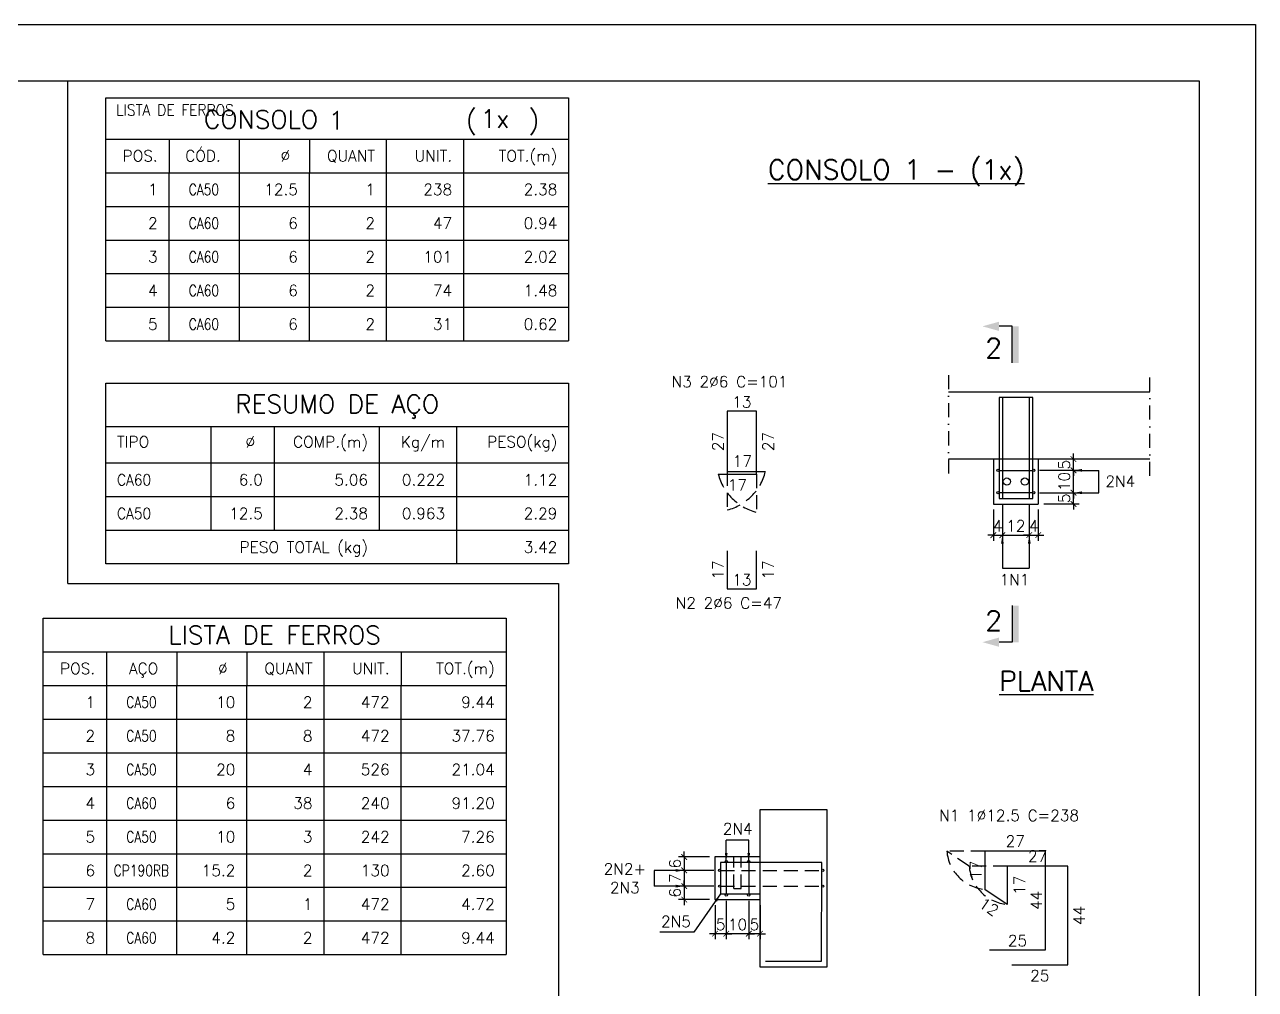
# Model space of a CAD drawing. Header units: centimetres. Extents: x 1658 to 6058, y 7825 to 9310.
# Drawn here: x 4961 to 6058, y 8450 to 9310 of the extents above; entities that cross this region are included whole.
import ezdxf
from ezdxf.enums import TextEntityAlignment as Align

# ---------------------------------------------------------------- set-up
doc = ezdxf.new("R2010")
doc.units = ezdxf.units.CM
doc.header["$LTSCALE"] = 50
doc.header["$MEASUREMENT"] = 0
doc.header["$PDMODE"] = 67
doc.linetypes.add('DASHDOT', pattern=[1, 0.5, -0.25, 0, -0.25])
doc.linetypes.add('HIDDEN', pattern=[0.375, 0.25, -0.125])
for name, color, linetype in [('COTAS-PRECON', 1, 'Continuous'), ('FORMATO-PRECON', 2, 'Continuous'), ('IND- CORTE-PRECON', 4, 'Continuous'), ('LINHA CENTRO-PRECON', 1, 'DASHDOT'), ('LINHA-01-PRECON', 1, 'Continuous'), ('LINHA-02-PRECON', 2, 'Continuous'), ('LINHA-04-PRECON', 4, 'Continuous'), ('LINHA-PRECON-TRACEJADA', 1, 'HIDDEN'), ('ListaF', 3, 'Continuous'), ('X1', 2, 'Continuous')]:
    doc.layers.add(name, color=color, linetype=linetype)
doc.styles.add('PRECON-ROMANS', font='romans.shx')
doc.styles.add('ROMANS', font='ROMANS.SHX', dxfattribs={"oblique": 15, "height": 3})
doc.styles.get("Standard").update_dxf_attribs({"font": 'romans.shx'})
doc.dimstyles.new('ESC50-25', dxfattribs={"dimscale": 50, "dimtxt": 0.2, "dimasz": 0.1, "dimexe": 0.1, "dimexo": 0.1, "dimgap": 0.065, "dimtad": 1, "dimdec": 1, "dimlfac": 0.5, "dimzin": 12, "dimdsep": 46, "dimtxsty": 'Standard', "dimblk": 'ARCHTICK', "dimcen": 0.09, "dimdle": 0.1, "dimclrd": 256, "dimclre": 256, "dimclrt": 2, "dimaunit": 1, "dimazin": 0, "dimtfac": 1, "dimtdec": 1, "dimtix": 1, "dimtmove": 1, "dimatfit": 3, "dimfxl": 1, "dimtolj": 1, "dimtzin": 0, "dimlwd": -1, "dimlwe": -1, "dimarcsym": 0})
doc.dimstyles.new('ESC50-50', dxfattribs={"dimscale": 50, "dimtxt": 0.2, "dimasz": 0.15, "dimexe": 0.15, "dimexo": 0.15, "dimgap": 0.08, "dimtad": 1, "dimdec": 1, "dimzin": 12, "dimdsep": 46, "dimtxsty": 'Standard', "dimblk": 'ARCHTICK', "dimcen": 0.09, "dimdle": 0.15, "dimclrd": 256, "dimclre": 256, "dimclrt": 2, "dimazin": 3, "dimtfac": 1, "dimtdec": 1, "dimtix": 1, "dimtmove": 2, "dimatfit": 2, "dimfxl": 0.15, "dimtolj": 1, "dimtzin": 0, "dimarcsym": 0})

# ---------------------------------------------------------------- blocks, each defined once
blk = doc.blocks.new('A$C12EB5E76')
at = {"layer": 'FORMATO-PRECON'}
blk.add_lwpolyline([(-114.7, 1254.3), (-114.7, 4224.3), (4085.3, 4224.3), (4085.3, 1254.3)], close=True, dxfattribs=at)
at = {"layer": 'FORMATO-PRECON', "color": 6}
blk.add_lwpolyline([(135.3, 1354.3), (135.3, 4124.3), (3985.3, 4124.3), (3985.3, 1354.3)], close=True, dxfattribs=at)
blk = doc.blocks.new('AconListBlock_brStd0')
at = {"color": 2}
for p, q in [((0, 0), (0, 1.2)), ((0, 1.2), (8.25, 1.2)), ((8.25, 1.2), (8.25, 0)), ((0, 0.6), (8.25, 0.6)), ((1.13, 0.6), (1.13, 0)), ((2.38, 0.6), (2.38, 0)), ((3.63, 0.6), (3.63, 0)), ((5, 0.6), (5, 0)), ((6.38, 0.6), (6.38, 0)), ((0, 0), (8.25, 0))]:
    blk.add_line(p, q, dxfattribs=at)
at = {"color": 4}
blk.add_text('LISTA DE FERROS', height=0.325, dxfattribs=at).set_placement((4.125, 0.9), align=Align.MIDDLE_CENTER)
at = {"color": 2}
for s, p in [('POS.', (0.925, 0.3)), ('AÇO', (2.05, 0.3)), ('Ø ', (3.425, 0.3)), ('QUANT', (4.8, 0.3)), ('UNIT.', (6.175, 0.3)), ('TOT.(m)', (8.05, 0.3))]:
    blk.add_text(s, height=0.2, dxfattribs=at).set_placement(p, align=Align.MIDDLE_RIGHT)
blk = doc.blocks.new('*D112')
at = {"layer": 'Defpoints', "color": 0, "transparency": 16777216}
for p in [(5587.6, 8965.2), (5613.6, 8965.2), (5613.6, 8965.2)]:
    blk.add_point(p, dxfattribs=at)
at = {"layer": 'LINHA-01-PRECON', "color": 2, "transparency": 16777216, "insert": (5600.6, 8973.5), "char_height": 10, "attachment_point": 5}
blk.add_mtext('\\A1;13', dxfattribs=at)
blk = doc.blocks.new('_ArchTick')
at = {"color": 0, "linetype": 'ByBlock', "const_width": 0.15}
blk.add_lwpolyline([(-0.5, -0.5), (0.5, 0.5)], dxfattribs=at)
blk = doc.blocks.new('*D113')
at = {"layer": 'Defpoints', "color": 0, "transparency": 16777216}
for p in [(5587.6, 8965.2), (5587.6, 8965.2), (5587.6, 8911.2)]:
    blk.add_point(p, dxfattribs=at)
at = {"layer": 'LINHA-01-PRECON', "color": 2, "transparency": 16777216, "insert": (5579.3, 8938.2), "char_height": 10, "attachment_point": 5, "rotation": 90}
blk.add_mtext('\\A1;27', dxfattribs=at)
blk = doc.blocks.new('*D114')
at = {"layer": 'Defpoints', "color": 0, "transparency": 16777216}
for p in [(5613.6, 8965.2), (5613.6, 8965.2), (5613.6, 8911.2)]:
    blk.add_point(p, dxfattribs=at)
at = {"layer": 'LINHA-01-PRECON', "color": 2, "transparency": 16777216, "insert": (5624, 8938.2), "char_height": 10, "attachment_point": 5, "rotation": 90}
blk.add_mtext('\\A1;27', dxfattribs=at)
blk = doc.blocks.new('*D115')
at = {"layer": 'Defpoints', "color": 0, "transparency": 16777216}
for p in [(5587.6, 8911.2), (5621.6, 8911.2), (5621.6, 8911.2)]:
    blk.add_point(p, dxfattribs=at)
at = {"layer": 'LINHA-01-PRECON', "color": 2, "transparency": 16777216, "insert": (5601, 8920.8), "char_height": 10, "attachment_point": 5}
blk.add_mtext('\\A1;17', dxfattribs=at)
blk = doc.blocks.new('*D116')
at = {"layer": 'Defpoints', "color": 0, "transparency": 16777216}
for p in [(5579.6, 8909.2), (5613.6, 8909.2), (5613.6, 8909.2)]:
    blk.add_point(p, dxfattribs=at)
at = {"layer": 'LINHA-01-PRECON', "color": 2, "transparency": 16777216, "insert": (5596.6, 8899.5), "char_height": 10, "attachment_point": 5}
blk.add_mtext('\\A1;17', dxfattribs=at)
blk = doc.blocks.new('*D117')
at = {"layer": 'Defpoints', "color": 0, "transparency": 16777216}
for p in [(5587.6, 8840.8), (5587.6, 8840.8), (5587.6, 8806.8)]:
    blk.add_point(p, dxfattribs=at)
at = {"layer": 'LINHA-01-PRECON', "color": 2, "transparency": 16777216, "insert": (5579.3, 8823.8), "char_height": 10, "attachment_point": 5, "rotation": 90}
blk.add_mtext('\\A1;17', dxfattribs=at)
blk = doc.blocks.new('*D118')
at = {"layer": 'Defpoints', "color": 0, "transparency": 16777216}
for p in [(5587.6, 8806.8), (5613.6, 8806.8), (5613.6, 8806.8)]:
    blk.add_point(p, dxfattribs=at)
at = {"layer": 'LINHA-01-PRECON', "color": 2, "transparency": 16777216, "insert": (5600.6, 8815), "char_height": 10, "attachment_point": 5}
blk.add_mtext('\\A1;13', dxfattribs=at)
blk = doc.blocks.new('*D119')
at = {"layer": 'Defpoints', "color": 0, "transparency": 16777216}
for p in [(5613.6, 8840.8), (5613.6, 8840.8), (5613.6, 8806.8)]:
    blk.add_point(p, dxfattribs=at)
at = {"layer": 'LINHA-01-PRECON', "color": 2, "transparency": 16777216, "insert": (5624.1, 8823.8), "char_height": 10, "attachment_point": 5, "rotation": 90}
blk.add_mtext('\\A1;17', dxfattribs=at)
blk = doc.blocks.new('*D120')
at = {"layer": 'Defpoints', "color": 0, "transparency": 16777216}
for p in [(5821.3, 8485.1), (5821.3, 8485.1), (5871.3, 8485.1)]:
    blk.add_point(p, dxfattribs=at)
at = {"layer": 'LINHA-01-PRECON', "color": 2, "transparency": 16777216, "insert": (5846.3, 8493.3), "char_height": 10, "attachment_point": 5}
blk.add_mtext('\\A1;25', dxfattribs=at)
blk = doc.blocks.new('*D121')
at = {"layer": 'Defpoints', "color": 0, "transparency": 16777216}
for p in [(5871.3, 8573.1), (5871.3, 8573.1), (5871.3, 8485.1)]:
    blk.add_point(p, dxfattribs=at)
at = {"layer": 'LINHA-01-PRECON', "color": 2, "transparency": 16777216, "insert": (5863.1, 8529.1), "char_height": 10, "attachment_point": 5, "rotation": 90}
blk.add_mtext('\\A1;44', dxfattribs=at)
blk = doc.blocks.new('*D122')
at = {"layer": 'Defpoints', "color": 0, "transparency": 16777216}
for p in [(5817.3, 8573.1), (5817.3, 8573.1), (5871.3, 8573.1)]:
    blk.add_point(p, dxfattribs=at)
at = {"layer": 'LINHA-01-PRECON', "color": 2, "transparency": 16777216, "insert": (5844.3, 8582), "char_height": 10, "attachment_point": 5}
blk.add_mtext('\\A1;27', dxfattribs=at)
blk = doc.blocks.new('*D123')
at = {"layer": 'Defpoints', "color": 0, "transparency": 16777216}
for p in [(5817.3, 8573.1), (5817.3, 8539), (5817.3, 8539)]:
    blk.add_point(p, dxfattribs=at)
at = {"layer": 'LINHA-01-PRECON', "color": 2, "transparency": 16777216, "insert": (5809.1, 8556), "char_height": 10, "attachment_point": 5, "rotation": 90}
blk.add_mtext('\\A1;17', dxfattribs=at)
blk = doc.blocks.new('*D124')
at = {"layer": 'Defpoints', "color": 0, "transparency": 16777216}
for p in [(5817.3, 8539), (5817.3, 8539), (5837.2, 8525.6)]:
    blk.add_point(p, dxfattribs=at)
at = {"layer": 'LINHA-01-PRECON', "color": 2, "transparency": 16777216, "insert": (5820.9, 8523.4), "char_height": 10, "attachment_point": 5, "rotation": 325.9942}
blk.add_mtext('\\A1;12', dxfattribs=at)
blk = doc.blocks.new('*D125')
at = {"layer": 'COTAS-PRECON', "transparency": 16777216}
for p, q in [((5824.8, 8877.6), (5824.8, 8849.8)), ((5832.8, 8882.6), (5832.8, 8849.8)), ((5824.8, 8854.8), (5819.8, 8854.8)), ((5824.8, 8854.8), (5832.8, 8854.8)), ((5832.8, 8854.8), (5837.8, 8854.8))]:
    blk.add_line(p, q, dxfattribs=at)
at = {"layer": 'Defpoints', "color": 0, "transparency": 16777216}
for p in [(5832.8, 8887.6), (5824.8, 8882.6), (5832.8, 8854.8)]:
    blk.add_point(p, dxfattribs=at)
at = {"layer": 'COTAS-PRECON', "transparency": 16777216, "xscale": 5, "yscale": 5, "zscale": 5}
blk.add_blockref('_ArchTick', (5824.8, 8854.8), dxfattribs=at)
at = {"layer": 'COTAS-PRECON', "transparency": 16777216, "xscale": 5, "yscale": 5, "zscale": 5, "rotation": 180}
blk.add_blockref('_ArchTick', (5832.8, 8854.8), dxfattribs=at)
at = {"layer": 'COTAS-PRECON', "color": 2, "transparency": 16777216, "insert": (5828.8, 8863.1), "char_height": 10, "attachment_point": 5}
blk.add_mtext('\\A1;4', dxfattribs=at)
blk = doc.blocks.new('*D126')
at = {"layer": 'COTAS-PRECON', "transparency": 16777216}
for p, q in [((5832.8, 8882.6), (5832.8, 8849.8)), ((5856.8, 8882.6), (5856.8, 8849.8)), ((5827.8, 8854.8), (5861.8, 8854.8))]:
    blk.add_line(p, q, dxfattribs=at)
at = {"layer": 'Defpoints', "color": 0, "transparency": 16777216}
for p in [(5832.8, 8887.6), (5856.8, 8887.6), (5856.8, 8854.8)]:
    blk.add_point(p, dxfattribs=at)
at = {"layer": 'COTAS-PRECON', "transparency": 16777216, "xscale": 5, "yscale": 5, "zscale": 5, "rotation": 180}
blk.add_blockref('_ArchTick', (5832.8, 8854.8), dxfattribs=at)
at = {"layer": 'COTAS-PRECON', "transparency": 16777216, "xscale": 5, "yscale": 5, "zscale": 5}
blk.add_blockref('_ArchTick', (5856.8, 8854.8), dxfattribs=at)
at = {"layer": 'COTAS-PRECON', "color": 2, "transparency": 16777216, "insert": (5844.8, 8863.1), "char_height": 10, "attachment_point": 5}
blk.add_mtext('\\A1;12', dxfattribs=at)
blk = doc.blocks.new('*D127')
at = {"layer": 'COTAS-PRECON', "transparency": 16777216}
for p, q in [((5856.8, 8882.6), (5856.8, 8849.8)), ((5864.8, 8877.6), (5864.8, 8849.8)), ((5856.8, 8854.8), (5851.8, 8854.8)), ((5856.8, 8854.8), (5864.8, 8854.8)), ((5864.8, 8854.8), (5869.8, 8854.8))]:
    blk.add_line(p, q, dxfattribs=at)
at = {"layer": 'Defpoints', "color": 0, "transparency": 16777216}
for p in [(5856.8, 8887.6), (5864.8, 8882.6), (5864.8, 8854.8)]:
    blk.add_point(p, dxfattribs=at)
at = {"layer": 'COTAS-PRECON', "transparency": 16777216, "xscale": 5, "yscale": 5, "zscale": 5}
blk.add_blockref('_ArchTick', (5856.8, 8854.8), dxfattribs=at)
at = {"layer": 'COTAS-PRECON', "transparency": 16777216, "xscale": 5, "yscale": 5, "zscale": 5, "rotation": 180}
blk.add_blockref('_ArchTick', (5864.8, 8854.8), dxfattribs=at)
at = {"layer": 'COTAS-PRECON', "color": 2, "transparency": 16777216, "insert": (5860.8, 8863.1), "char_height": 10, "attachment_point": 5}
blk.add_mtext('\\A1;4', dxfattribs=at)
blk = doc.blocks.new('*D128')
at = {"layer": 'COTAS-PRECON', "transparency": 16777216}
for p, q in [((5896.2, 8892.6), (5896.2, 8897.6)), ((5865.8, 8892.6), (5901.2, 8892.6)), ((5896.2, 8882.6), (5896.2, 8892.6)), ((5869.8, 8882.6), (5901.2, 8882.6)), ((5896.2, 8882.6), (5896.2, 8877.6))]:
    blk.add_line(p, q, dxfattribs=at)
at = {"layer": 'Defpoints', "color": 0, "transparency": 16777216}
for p in [(5860.8, 8892.6), (5896.2, 8892.6), (5864.8, 8882.6)]:
    blk.add_point(p, dxfattribs=at)
at = {"layer": 'COTAS-PRECON', "transparency": 16777216, "xscale": 5, "yscale": 5, "zscale": 5}
for p, rotation in [((5896.2, 8892.6), 270), ((5896.2, 8882.6), 90)]:
    blk.add_blockref('_ArchTick', p, dxfattribs=dict(at, rotation=rotation))
at = {"layer": 'COTAS-PRECON', "color": 2, "transparency": 16777216, "insert": (5888, 8887.6), "char_height": 10, "attachment_point": 5, "rotation": 90}
blk.add_mtext('\\A1;5', dxfattribs=at)
blk = doc.blocks.new('*D129')
at = {"layer": 'COTAS-PRECON', "transparency": 16777216}
for p, q in [((5865.8, 8912.6), (5901.2, 8912.6)), ((5896.2, 8912.6), (5896.2, 8917.6)), ((5896.2, 8892.6), (5896.2, 8912.6)), ((5865.8, 8892.6), (5901.2, 8892.6)), ((5896.2, 8892.6), (5896.2, 8887.6))]:
    blk.add_line(p, q, dxfattribs=at)
at = {"layer": 'Defpoints', "color": 0, "transparency": 16777216}
for p in [(5860.8, 8912.6), (5896.2, 8912.6), (5860.8, 8892.6)]:
    blk.add_point(p, dxfattribs=at)
at = {"layer": 'COTAS-PRECON', "transparency": 16777216, "xscale": 5, "yscale": 5, "zscale": 5}
for p, rotation in [((5896.2, 8912.6), 270), ((5896.2, 8892.6), 90)]:
    blk.add_blockref('_ArchTick', p, dxfattribs=dict(at, rotation=rotation))
at = {"layer": 'COTAS-PRECON', "color": 2, "transparency": 16777216, "insert": (5888, 8902.6), "char_height": 10, "attachment_point": 5, "rotation": 90}
blk.add_mtext('\\A1;10', dxfattribs=at)
blk = doc.blocks.new('*D130')
at = {"layer": 'COTAS-PRECON', "transparency": 16777216}
for p, q in [((5896.2, 8922.6), (5896.2, 8927.6)), ((5896.2, 8912.6), (5896.2, 8922.6)), ((5901.2, 8922.6), (5901.2, 8922.6)), ((5865.8, 8912.6), (5901.2, 8912.6)), ((5896.2, 8912.6), (5896.2, 8907.6))]:
    blk.add_line(p, q, dxfattribs=at)
at = {"layer": 'Defpoints', "color": 0, "transparency": 16777216}
for p in [(5896.2, 8922.6), (5896.2, 8922.6), (5860.8, 8912.6)]:
    blk.add_point(p, dxfattribs=at)
at = {"layer": 'COTAS-PRECON', "transparency": 16777216, "xscale": 5, "yscale": 5, "zscale": 5}
for p, rotation in [((5896.2, 8922.6), 270), ((5896.2, 8912.6), 90)]:
    blk.add_blockref('_ArchTick', p, dxfattribs=dict(at, rotation=rotation))
at = {"layer": 'COTAS-PRECON', "color": 2, "transparency": 16777216, "insert": (5888, 8917.6), "char_height": 10, "attachment_point": 5, "rotation": 90}
blk.add_mtext('\\A1;5', dxfattribs=at)
blk = doc.blocks.new('*D131')
at = {"layer": 'Defpoints', "color": 0, "transparency": 16777216}
for p in [(5841.2, 8471.7), (5841.2, 8471.7), (5891.2, 8471.7)]:
    blk.add_point(p, dxfattribs=at)
at = {"layer": 'LINHA-01-PRECON', "color": 2, "transparency": 16777216, "insert": (5866.2, 8462.1), "char_height": 10, "attachment_point": 5}
blk.add_mtext('\\A1;25', dxfattribs=at)
blk = doc.blocks.new('*D132')
at = {"layer": 'Defpoints', "color": 0, "transparency": 16777216}
for p in [(5891.2, 8559.7), (5891.2, 8559.7), (5891.2, 8471.7)]:
    blk.add_point(p, dxfattribs=at)
at = {"layer": 'LINHA-01-PRECON', "color": 2, "transparency": 16777216, "insert": (5901.2, 8515.7), "char_height": 10, "attachment_point": 5, "rotation": 90}
blk.add_mtext('\\A1;44', dxfattribs=at)
blk = doc.blocks.new('*D133')
at = {"layer": 'Defpoints', "color": 0, "transparency": 16777216}
for p in [(5837.2, 8559.7), (5837.2, 8559.7), (5891.2, 8559.7)]:
    blk.add_point(p, dxfattribs=at)
at = {"layer": 'LINHA-01-PRECON', "color": 2, "transparency": 16777216, "insert": (5864.2, 8568.6), "char_height": 10, "attachment_point": 5}
blk.add_mtext('\\A1;27', dxfattribs=at)
blk = doc.blocks.new('*D134')
at = {"layer": 'Defpoints', "color": 0, "transparency": 16777216}
for p in [(5837.2, 8559.7), (5837.2, 8525.6), (5837.2, 8525.6)]:
    blk.add_point(p, dxfattribs=at)
at = {"layer": 'LINHA-01-PRECON', "color": 2, "transparency": 16777216, "insert": (5848, 8542.6), "char_height": 10, "attachment_point": 5, "rotation": 90}
blk.add_mtext('\\A1;17', dxfattribs=at)
blk = doc.blocks.new('*D135')
at = {"layer": 'COTAS-PRECON', "transparency": 16777216}
for p, q in [((5606.8, 8528.9), (5606.8, 8494.5)), ((5616.8, 8524.9), (5616.8, 8494.5)), ((5606.8, 8499.5), (5601.8, 8499.5)), ((5616.8, 8499.5), (5606.8, 8499.5)), ((5616.8, 8499.5), (5621.8, 8499.5))]:
    blk.add_line(p, q, dxfattribs=at)
at = {"layer": 'Defpoints', "color": 0, "transparency": 16777216}
for p in [(5606.8, 8533.9), (5616.8, 8529.9), (5606.8, 8499.5)]:
    blk.add_point(p, dxfattribs=at)
at = {"layer": 'COTAS-PRECON', "transparency": 16777216, "xscale": 5, "yscale": 5, "zscale": 5}
blk.add_blockref('_ArchTick', (5606.8, 8499.5), dxfattribs=at)
at = {"layer": 'COTAS-PRECON', "transparency": 16777216, "xscale": 5, "yscale": 5, "zscale": 5, "rotation": 180}
blk.add_blockref('_ArchTick', (5616.8, 8499.5), dxfattribs=at)
at = {"layer": 'COTAS-PRECON', "color": 2, "transparency": 16777216, "insert": (5611.8, 8507.7), "char_height": 10, "attachment_point": 5}
blk.add_mtext('\\A1;5', dxfattribs=at)
blk = doc.blocks.new('*D136')
at = {"layer": 'COTAS-PRECON', "transparency": 16777216}
for p, q in [((5586.7, 8528.9), (5586.7, 8494.5)), ((5606.8, 8528.9), (5606.8, 8494.5)), ((5586.7, 8499.5), (5581.7, 8499.5)), ((5606.8, 8499.5), (5586.7, 8499.5)), ((5606.8, 8499.5), (5611.8, 8499.5))]:
    blk.add_line(p, q, dxfattribs=at)
at = {"layer": 'Defpoints', "color": 0, "transparency": 16777216}
for p in [(5586.7, 8533.9), (5606.8, 8533.9), (5586.7, 8499.5)]:
    blk.add_point(p, dxfattribs=at)
at = {"layer": 'COTAS-PRECON', "transparency": 16777216, "xscale": 5, "yscale": 5, "zscale": 5}
blk.add_blockref('_ArchTick', (5586.7, 8499.5), dxfattribs=at)
at = {"layer": 'COTAS-PRECON', "transparency": 16777216, "xscale": 5, "yscale": 5, "zscale": 5, "rotation": 180}
blk.add_blockref('_ArchTick', (5606.8, 8499.5), dxfattribs=at)
at = {"layer": 'COTAS-PRECON', "color": 2, "transparency": 16777216, "insert": (5596.7, 8507.7), "char_height": 10, "attachment_point": 5}
blk.add_mtext('\\A1;10', dxfattribs=at)
blk = doc.blocks.new('*D137')
at = {"layer": 'COTAS-PRECON', "transparency": 16777216}
for p, q in [((5576.7, 8524.9), (5576.7, 8494.5)), ((5586.7, 8528.9), (5586.7, 8494.5)), ((5576.7, 8499.5), (5571.7, 8499.5)), ((5586.7, 8499.5), (5576.7, 8499.5)), ((5586.7, 8499.5), (5591.7, 8499.5))]:
    blk.add_line(p, q, dxfattribs=at)
at = {"layer": 'Defpoints', "color": 0, "transparency": 16777216}
for p in [(5576.7, 8529.9), (5586.7, 8533.9), (5576.7, 8499.5)]:
    blk.add_point(p, dxfattribs=at)
at = {"layer": 'COTAS-PRECON', "transparency": 16777216, "xscale": 5, "yscale": 5, "zscale": 5}
blk.add_blockref('_ArchTick', (5576.7, 8499.5), dxfattribs=at)
at = {"layer": 'COTAS-PRECON', "transparency": 16777216, "xscale": 5, "yscale": 5, "zscale": 5, "rotation": 180}
blk.add_blockref('_ArchTick', (5586.7, 8499.5), dxfattribs=at)
at = {"layer": 'COTAS-PRECON', "color": 2, "transparency": 16777216, "insert": (5581.7, 8507.7), "char_height": 10, "attachment_point": 5}
blk.add_mtext('\\A1;5', dxfattribs=at)
blk = doc.blocks.new('*D138')
at = {"layer": 'COTAS-PRECON', "transparency": 16777216}
for p, q in [((5549.2, 8567.9), (5549.2, 8572.9)), ((5571.7, 8567.9), (5544.2, 8567.9)), ((5549.2, 8567.9), (5549.2, 8555.9)), ((5575.7, 8555.9), (5544.2, 8555.9)), ((5549.2, 8555.9), (5549.2, 8550.9))]:
    blk.add_line(p, q, dxfattribs=at)
at = {"layer": 'Defpoints', "color": 0, "transparency": 16777216}
for p in [(5576.7, 8567.9), (5549.2, 8555.9), (5580.7, 8555.9)]:
    blk.add_point(p, dxfattribs=at)
at = {"layer": 'COTAS-PRECON', "transparency": 16777216, "xscale": 5, "yscale": 5, "zscale": 5}
for p, rotation in [((5549.2, 8567.9), 270), ((5549.2, 8555.9), 90)]:
    blk.add_blockref('_ArchTick', p, dxfattribs=dict(at, rotation=rotation))
at = {"layer": 'COTAS-PRECON', "color": 2, "transparency": 16777216, "insert": (5541, 8561.9), "char_height": 10, "attachment_point": 5, "rotation": 90}
blk.add_mtext('\\A1;6', dxfattribs=at)
blk = doc.blocks.new('*D139')
at = {"layer": 'COTAS-PRECON', "transparency": 16777216}
for p, q in [((5549.2, 8560.9), (5549.2, 8536.9)), ((5575.7, 8555.9), (5544.2, 8555.9)), ((5575.7, 8541.9), (5544.2, 8541.9))]:
    blk.add_line(p, q, dxfattribs=at)
at = {"layer": 'Defpoints', "color": 0, "transparency": 16777216}
for p in [(5580.7, 8555.9), (5549.2, 8541.9), (5580.7, 8541.9)]:
    blk.add_point(p, dxfattribs=at)
at = {"layer": 'COTAS-PRECON', "transparency": 16777216, "xscale": 5, "yscale": 5, "zscale": 5}
for p, rotation in [((5549.2, 8555.9), 90), ((5549.2, 8541.9), 270)]:
    blk.add_blockref('_ArchTick', p, dxfattribs=dict(at, rotation=rotation))
at = {"layer": 'COTAS-PRECON', "color": 2, "transparency": 16777216, "insert": (5541, 8548.9), "char_height": 10, "attachment_point": 5, "rotation": 90}
blk.add_mtext('\\A1;7', dxfattribs=at)
blk = doc.blocks.new('*D140')
at = {"layer": 'COTAS-PRECON', "transparency": 16777216}
for p, q in [((5549.2, 8541.9), (5549.2, 8546.9)), ((5575.7, 8541.9), (5544.2, 8541.9)), ((5549.2, 8541.9), (5549.2, 8529.9)), ((5571.7, 8529.9), (5544.2, 8529.9)), ((5549.2, 8529.9), (5549.2, 8524.9))]:
    blk.add_line(p, q, dxfattribs=at)
at = {"layer": 'Defpoints', "color": 0, "transparency": 16777216}
for p in [(5580.7, 8541.9), (5549.2, 8529.9), (5576.7, 8529.9)]:
    blk.add_point(p, dxfattribs=at)
at = {"layer": 'COTAS-PRECON', "transparency": 16777216, "xscale": 5, "yscale": 5, "zscale": 5}
for p, rotation in [((5549.2, 8541.9), 270), ((5549.2, 8529.9), 90)]:
    blk.add_blockref('_ArchTick', p, dxfattribs=dict(at, rotation=rotation))
at = {"layer": 'COTAS-PRECON', "color": 2, "transparency": 16777216, "insert": (5541, 8535.9), "char_height": 10, "attachment_point": 5, "rotation": 90}
blk.add_mtext('\\A1;6', dxfattribs=at)
blk = doc.blocks.new('IND-CORTE-')
at = {"layer": 'IND- CORTE-PRECON', "color": 1}
for p, q in [((-11.2, 63.5), (-33.6, 63.5)), ((-11.2, 0), (-11.2, 63.5))]:
    blk.add_line(p, q, dxfattribs=at)
for points in [[(-33.6, 71.5), (-62.5, 63.5), (-33.6, 55.4)], [(0, 0), (-11.2, 0), (0, 63.5), (-11.2, 63.5)]]:
    blk.add_solid(points, dxfattribs=at)
at = {"layer": 'IND- CORTE-PRECON', "linetype": 'Continuous', "style": 'ROMANS', "flags": 8}
blk.add_attdef('B', (-57.7, 9.1), '', height=35, dxfattribs=at)
blk = doc.blocks.new('LISTA DE FERROS CONSOLO')
at = {"color": 2}
for p, q in [((0, 0), (0, 100)), ((0, 100), (618.8, 100)), ((618.8, 100), (618.8, 0)), ((0, 45), (618.8, 45)), ((84.7, 45), (84.7, 0)), ((178.5, 45), (178.5, 0)), ((272.2, 45), (272.2, 0)), ((375, 45), (375, 0)), ((478.5, 45), (478.5, 0)), ((0, 0), (618.8, 0))]:
    blk.add_line(p, q, dxfattribs=at)
at = {"color": 4}
blk.add_text(' CONSOLO', height=24.38, dxfattribs=at).set_placement((199.2, 71.2), align=Align.MIDDLE_CENTER)
for s, p in [('(', (481.6, 58.2)), (')', (565, 58.2))]:
    blk.add_text(s, height=24.4, dxfattribs=at).set_placement(p)
at = {"color": 2}
for s, p in [('CÓD.', (153.8, 22.5)), ('POS.', (69.4, 22.5)), ('Ø ', (256.9, 22.5)), ('QUANT', (360, 22.5)), ('UNIT.', (463.1, 22.5)), ('TOT.(m)', (603.8, 22.5))]:
    blk.add_text(s, height=15, dxfattribs=at).set_placement(p, align=Align.MIDDLE_RIGHT)
at = {"color": 4, "insert": (89.1, 91.3), "char_height": 15, "width": 150.567, "attachment_point": 2}
blk.add_mtext('\\pxql;{\\W0.9;LISTA DE FERROS}', dxfattribs=at)
at = {"color": 4}
for tag, p in [('D', (501.2, 60)), ('C', (297.9, 57.6))]:
    blk.add_attdef(tag, p, '', height=24.4, dxfattribs=at)

msp = doc.modelspace()

# ---------------------------------------------------------------- linework, layer by layer
at = {"layer": 'COTAS-PRECON'}
for p, q in [((4999.743, 8811.663), (4999.743, 9259.924)), ((4999.743, 8811.663), (5437.059, 8811.663)), ((5437.059, 8811.663), (5437.059, 8124.924))]:
    msp.add_line(p, q, dxfattribs=at)
at = {"layer": 'COTAS-PRECON', "linetype": 'HIDDEN'}
for p, q in [((5587.592, 8911.232), (5587.592, 8877.232)), ((5613.592, 8909.232), (5613.592, 8875.232))]:
    msp.add_line(p, q, dxfattribs=at)
at = {"layer": 'COTAS-PRECON'}
for centre in [(5828.838, 8912.55), (5860.838, 8912.55), (5828.838, 8892.55), (5860.838, 8892.55), (5586.653, 8563.872), (5606.752, 8563.872), (5580.653, 8555.871), (5672.744, 8555.871), (5580.653, 8541.871), (5672.744, 8541.871), (5586.653, 8533.872), (5606.752, 8533.872)]:
    msp.add_circle(centre, 1, dxfattribs=at)
at = {"layer": 'COTAS-PRECON', "linetype": 'HIDDEN'}
for centre, start, end in [((5625.332, 8920.971), 194.394817, 255.605183), ((5575.853, 8922.971), 284.394817, 345.605183)]:
    msp.add_arc(centre, 47.222, start, end, dxfattribs=at)
at = {"layer": 'LINHA CENTRO-PRECON', "color": 2, "ltscale": 0.5}
for points in [[(5784.842, 8997.55), (5784.842, 8907.55)], [(5964.354, 8907.55), (5964.354, 8997.55)]]:
    msp.add_lwpolyline(points, dxfattribs=at)
at = {"layer": 'LINHA-02-PRECON'}
for p, q in [((5784.842, 8982.55), (5964.354, 8982.55)), ((5964.354, 8922.55), (5784.842, 8922.55)), ((5824.838, 8922.55), (5824.838, 8882.551)), ((5864.838, 8922.55), (5864.838, 8882.551)), ((5824.838, 8882.551), (5864.838, 8882.551))]:
    msp.add_line(p, q, dxfattribs=at)
at = {"layer": 'LINHA-02-PRECON', "extrusion": (0, 1, 0)}
for p, q in [((5676.652, 8609.872), (5616.652, 8609.872)), ((5616.652, 8609.872), (5616.652, 8469.872)), ((5676.652, 8469.872), (5676.652, 8609.872)), ((5576.653, 8567.872), (5576.653, 8529.872)), ((5616.652, 8567.872), (5576.653, 8567.872)), ((5576.653, 8529.872), (5616.652, 8529.872)), ((5616.652, 8469.872), (5676.652, 8469.872))]:
    msp.add_line(p, q, dxfattribs=at)
at = {"layer": 'LINHA-02-PRECON'}
for centre in [(5836.838, 8902.551), (5852.838, 8902.551)]:
    msp.add_circle(centre, 3.2, dxfattribs=at)
at = {"layer": 'LINHA-04-PRECON'}
for p, q in [((5832.838, 8977.55), (5832.838, 8887.551)), ((5856.838, 8977.55), (5856.838, 8887.551)), ((5579.592, 8909.232), (5613.592, 8909.232)), ((5621.592, 8911.232), (5587.592, 8911.232)), ((5829.838, 8912.55), (5859.838, 8912.55)), ((5859.838, 8892.55), (5829.838, 8892.55)), ((5837.21, 8525.563), (5817.314, 8538.986))]:
    msp.add_line(p, q, dxfattribs=at)
at = {"layer": 'LINHA-04-PRECON', "extrusion": (0, -1, 0)}
for p, q in [((5671.752, 8562.872), (5581.653, 8562.872)), ((5671.652, 8474.872), (5671.752, 8562.872)), ((5621.652, 8474.872), (5671.652, 8474.872))]:
    msp.add_line(p, q, dxfattribs=at)
at = {"layer": 'LINHA-04-PRECON', "extrusion": (0, 1, 0)}
for p, q in [((5586.653, 8562.872), (5586.653, 8534.872)), ((5606.752, 8562.872), (5606.752, 8534.872))]:
    msp.add_line(p, q, dxfattribs=at)
at = {"layer": 'LINHA-04-PRECON', "linetype": 'HIDDEN'}
for p, q in [((5581.653, 8555.871), (5671.744, 8555.769)), ((5581.653, 8541.871), (5671.744, 8541.769))]:
    msp.add_line(p, q, dxfattribs=at)
at = {"layer": 'LINHA-04-PRECON'}
msp.add_lwpolyline([(5829.838, 8887.551), (5859.838, 8887.551), (5859.838, 8977.55), (5829.838, 8977.55)], close=True, dxfattribs=at)
for points in [[(5613.592, 8909.232), (5613.592, 8965.232), (5587.592, 8965.232), (5587.592, 8911.232)], [(5587.592, 8840.791), (5587.592, 8806.791), (5613.592, 8806.791), (5613.592, 8840.791)], [(5581.653, 8562.872), (5581.653, 8534.872), (5616.652, 8534.872)]]:
    msp.add_lwpolyline(points, dxfattribs=at)
for points in [[(5821.314, 8485.085, 0), (5871.314, 8485.085, 0), (5871.314, 8573.085, 0), (5817.314, 8573.085, 0), (5817.314, 8538.986, 0)], [(5841.21, 8471.662, 0), (5891.21, 8471.662, 0), (5891.21, 8559.662, 0), (5837.21, 8559.662, 0), (5837.21, 8525.563, 0)]]:
    msp.add_polyline3d(points, dxfattribs=at)
at = {"layer": 'LINHA-PRECON-TRACEJADA'}
for p, q in [((5817.314, 8573.085), (5783.314, 8573.085)), ((5803.21, 8559.662), (5783.314, 8573.085)), ((5837.21, 8559.662), (5803.21, 8559.662))]:
    msp.add_line(p, q, dxfattribs=at)
at = {"layer": 'LINHA-PRECON-TRACEJADA', "extrusion": (0, 1, 0)}
for p, q in [((5593.453, 8539.872), (5593.453, 8567.872)), ((5599.853, 8539.872), (5599.853, 8567.872)), ((5593.453, 8539.872), (5596.653, 8539.872)), ((5596.653, 8539.872), (5599.853, 8539.872))]:
    msp.add_line(p, q, dxfattribs=at)
at = {"layer": 'LINHA-PRECON-TRACEJADA'}
for centre in [(5820.647, 8576.309), (5840.543, 8562.886)]:
    msp.add_arc(centre, 37.472, 184.935858, 264.896874, dxfattribs=at)
at = {"layer": 'ListaF', "color": 2}
for p, q in [((5033.608, 9027.906), (5033.608, 9177.906)), ((5033.608, 9177.906), (5446.108, 9177.906)), ((5089.858, 9177.906), (5089.858, 9027.906)), ((5152.358, 9177.906), (5152.358, 9027.906)), ((5214.858, 9177.906), (5214.858, 9027.906)), ((5283.608, 9177.906), (5283.608, 9027.906)), ((5352.358, 9177.906), (5352.358, 9027.906)), ((5446.108, 9177.906), (5446.108, 9027.906)), ((5033.608, 9147.906), (5446.108, 9147.906)), ((5033.608, 9117.906), (5446.108, 9117.906)), ((5033.608, 9087.906), (5446.108, 9087.906)), ((5033.608, 9057.906), (5446.108, 9057.906)), ((5033.608, 9027.906), (5446.108, 9027.906)), ((5033.608, 8829.106), (5033.608, 8990.406)), ((5033.608, 8990.406), (5446.108, 8990.406)), ((5446.108, 8990.406), (5446.108, 8829.106)), ((5033.608, 8951.656), (5446.108, 8951.656)), ((5127.358, 8951.656), (5127.358, 8859.106)), ((5183.608, 8951.656), (5183.608, 8859.106)), ((5277.358, 8951.656), (5277.358, 8859.106)), ((5346.108, 8951.656), (5346.108, 8829.106)), ((5033.608, 8919.156), (5446.108, 8919.156)), ((5033.608, 8889.106), (5446.108, 8889.106)), ((5033.608, 8859.106), (5446.108, 8859.106)), ((5446.108, 8829.106), (5033.608, 8829.106)), ((4977.857, 8480.826), (4977.857, 8720.826)), ((4977.857, 8720.826), (5390.357, 8720.826)), ((5034.107, 8720.826), (5034.107, 8480.826)), ((5096.607, 8720.826), (5096.607, 8480.826)), ((5159.107, 8720.826), (5159.107, 8480.826)), ((5227.857, 8720.826), (5227.857, 8480.826)), ((5296.607, 8720.826), (5296.607, 8480.826)), ((5390.357, 8720.826), (5390.357, 8480.826)), ((4977.857, 8690.826), (5390.357, 8690.826)), ((4977.857, 8660.826), (5390.357, 8660.826)), ((4977.857, 8630.826), (5390.357, 8630.826)), ((4977.857, 8600.826), (5390.357, 8600.826)), ((4977.857, 8570.826), (5390.357, 8570.826)), ((4977.857, 8540.826), (5390.357, 8540.826)), ((4977.857, 8510.826), (5390.357, 8510.826)), ((4977.857, 8480.826), (5390.357, 8480.826))]:
    msp.add_line(p, q, dxfattribs=at)

# ---------------------------------------------------------------- block references
at = {"layer": 'COTAS-PRECON', "xscale": 0.5000000000000071, "yscale": 0.5000000000000071, "zscale": 0.5000000000000071}
msp.add_blockref('A$C12EB5E76', (4015.702, 7197.786), dxfattribs=at)
at = {"layer": 'IND- CORTE-PRECON', "linetype": 'ByBlock'}
ref = msp.add_blockref('IND-CORTE-', (5847.254, 9008.263), dxfattribs=dict(at, xscale=0.514839491217444, yscale=0.514839491217444, zscale=0.514839491217444))
ref.add_attrib('B', '2', (5817.539, 9012.925), dxfattribs={"color": 5, "linetype": 'Continuous', "height": 17.5, "style": 'ROMANS', "flags": 8})
ref = msp.add_blockref('IND-CORTE-', (5847.254, 8792.045), dxfattribs=dict(at, xscale=-0.514839491217444, yscale=0.514839491217444, zscale=0.514839491217444, rotation=180))
ref.add_attrib('B', '2', (5817.539, 8769.883), dxfattribs={"color": 5, "linetype": 'Continuous', "height": 17.5, "style": 'ROMANS', "flags": 8})
at = {"layer": 'LINHA-02-PRECON', "xscale": 0.6666666666666666, "yscale": 0.6666666666666666, "zscale": 0.6666666666666666}
msp.add_blockref('LISTA DE FERROS CONSOLO', (5033.608, 9177.906), dxfattribs=at).add_auto_attribs({'D': '1x', 'C': '1'})
at = {"layer": 'ListaF', "xscale": 50, "yscale": 50, "zscale": 50}
msp.add_blockref('AconListBlock_brStd0', (4977.857, 8720.826), dxfattribs=at)

# ---------------------------------------------------------------- texts
at = {"layer": 'LINHA-01-PRECON', "color": 2, "attachment_point": 5}
for s, insert, char_height in [('{\\A1;\\L\\C4;CONSOLO 1 - (1x)}', (5738.15, 9177.748), 17.5), ('\\A1;2N4', (5937.974, 8902.72), 10), ('\\A1;1N1', (5843.582, 8815.051), 10), ('\\A1;{\\L\\C4;PLANTA}', (5871.927, 8724.881), 17.5), ('\\A1;2N4', (5596.895, 8593.055), 10), ('\\A1;2N2+\\P2N3', (5496.306, 8548.873), 10), ('\\A1;2N5', (5541.875, 8510.289), 10)]:
    msp.add_mtext(s, dxfattribs=dict(at, insert=insert, char_height=char_height))
at = {"layer": 'ListaF', "color": 4}
msp.add_text('RESUMO DE AÇO', height=16.25, dxfattribs=at).set_placement((5239.858, 8971.656), align=Align.MIDDLE_CENTER)
at = {"layer": 'ListaF', "color": 2}
msp.add_text('TIPO', height=10, dxfattribs=at).set_placement((5043.608, 8937.906), align=Align.MIDDLE_LEFT)
for s, p in [('Ø ', (5173.608, 8937.906)), ('COMP.(m)', (5267.358, 8937.906)), ('Kg/m', (5336.108, 8937.906)), ('PESO(kg)', (5436.108, 8937.906))]:
    msp.add_text(s, height=10, dxfattribs=at).set_placement(p, align=Align.MIDDLE_RIGHT)
at = {"layer": 'ListaF', "color": 3, "width": 0.9}
for s, p in [('CA60', (5043.608, 8904.106)), ('CA50', (5043.608, 8874.106))]:
    msp.add_text(s, height=10, dxfattribs=at).set_placement(p, align=Align.MIDDLE_LEFT)
at = {"layer": 'ListaF', "color": 3}
for s, p in [('6.0', (5173.608, 8904.106)), ('5.06', (5267.358, 8904.106)), ('0.222', (5336.108, 8904.106)), ('1.12', (5436.108, 8904.106)), ('12.5', (5173.608, 8874.106)), ('2.38', (5267.358, 8874.106)), ('0.963', (5336.108, 8874.106)), ('2.29', (5436.108, 8874.106)), ('PESO TOTAL (kg)', (5267.358, 8844.106)), ('3.42', (5436.108, 8844.106))]:
    msp.add_text(s, height=10, dxfattribs=at).set_placement(p, align=Align.MIDDLE_RIGHT)
at = {"layer": 'ListaF', "color": 3, "char_height": 10}
for s, insert, attachment_point in [('1', (5079.858, 9162.906), 6), ('{\\W0.8;CA50}', (5121.108, 9162.906), 5), ('12.5', (5204.858, 9162.906), 6), ('1', (5273.608, 9162.906), 6), ('238', (5342.358, 9162.906), 6), ('2.38', (5436.108, 9162.906), 6), ('2', (5079.858, 9132.906), 6), ('{\\W0.8;CA60}', (5121.108, 9132.906), 5), ('6', (5204.858, 9132.906), 6), ('2', (5273.608, 9132.906), 6), ('47', (5342.358, 9132.906), 6), ('0.94', (5436.108, 9132.906), 6), ('3', (5079.858, 9102.906), 6), ('{\\W0.8;CA60}', (5121.108, 9102.906), 5), ('6', (5204.858, 9102.906), 6), ('2', (5273.608, 9102.906), 6), ('101', (5342.358, 9102.906), 6), ('2.02', (5436.108, 9102.906), 6), ('4', (5079.858, 9072.906), 6), ('{\\W0.8;CA60}', (5121.108, 9072.906), 5), ('6', (5204.858, 9072.906), 6), ('2', (5273.608, 9072.906), 6), ('74', (5342.358, 9072.906), 6), ('1.48', (5436.108, 9072.906), 6), ('5', (5079.858, 9042.906), 6), ('{\\W0.8;CA60}', (5121.108, 9042.906), 5), ('6', (5204.858, 9042.906), 6), ('2', (5273.608, 9042.906), 6), ('31', (5342.358, 9042.906), 6), ('0.62', (5436.108, 9042.906), 6), ('1', (5024.107, 8705.826), 6), ('{\\W0.8;CA50}', (5065.357, 8705.826), 5), ('10', (5149.107, 8705.826), 6), ('2', (5217.857, 8705.826), 6), ('472', (5286.607, 8705.826), 6), ('9.44', (5380.357, 8705.826), 6), ('2', (5024.107, 8675.826), 6), ('{\\W0.8;CA50}', (5065.357, 8675.826), 5), ('8', (5149.107, 8675.826), 6), ('8', (5217.857, 8675.826), 6), ('472', (5286.607, 8675.826), 6), ('37.76', (5380.357, 8675.826), 6), ('3', (5024.107, 8645.826), 6), ('{\\W0.8;CA50}', (5065.357, 8645.826), 5), ('20', (5149.107, 8645.826), 6), ('4', (5217.857, 8645.826), 6), ('526', (5286.607, 8645.826), 6), ('21.04', (5380.357, 8645.826), 6), ('4', (5024.107, 8615.826), 6), ('{\\W0.8;CA60}', (5065.357, 8615.826), 5), ('6', (5149.107, 8615.826), 6), ('38', (5217.857, 8615.826), 6), ('240', (5286.607, 8615.826), 6), ('91.20', (5380.357, 8615.826), 6), ('5', (5024.107, 8585.826), 6), ('{\\W0.8;CA50}', (5065.357, 8585.826), 5), ('10', (5149.107, 8585.826), 6), ('3', (5217.857, 8585.826), 6), ('242', (5286.607, 8585.826), 6), ('7.26', (5380.357, 8585.826), 6), ('6', (5024.107, 8555.826), 6), ('{\\W0.8;CP190RB}', (5065.357, 8555.826), 5), ('15.2', (5149.107, 8555.826), 6), ('2', (5217.857, 8555.826), 6), ('130', (5286.607, 8555.826), 6), ('2.60', (5380.357, 8555.826), 6), ('7', (5024.107, 8525.826), 6), ('{\\W0.8;CA60}', (5065.357, 8525.826), 5), ('5', (5149.107, 8525.826), 6), ('1', (5217.857, 8525.826), 6), ('472', (5286.607, 8525.826), 6), ('4.72', (5380.357, 8525.826), 6), ('8', (5024.107, 8495.826), 6), ('{\\W0.8;CA60}', (5065.357, 8495.826), 5), ('4.2', (5149.107, 8495.826), 6), ('2', (5217.857, 8495.826), 6), ('472', (5286.607, 8495.826), 6), ('9.44', (5380.357, 8495.826), 6)]:
    msp.add_mtext(s, dxfattribs=dict(at, insert=insert, attachment_point=attachment_point))
at = {"layer": 'X1', "style": 'PRECON-ROMANS'}
for s, p in [('N3 2%%C6 C=101', (5538.021, 8986.583)), ('N2 2%%C6 C=47', (5541.662, 8789.256)), ('N1 1%%C12.5 C=238', (5776.463, 8599.929))]:
    msp.add_text(s, height=10, dxfattribs=at).set_placement(p)

# ---------------------------------------------------------------- dimensions: what is measured, and where the dimension line sits
at = {"layer": 'COTAS-PRECON'}
for base, p1, p2, angle, picture, middle in [((5896.243, 8922.55), (5860.838, 8912.55), (5896.243, 8922.55), 270, '*D130', (5887.993, 8917.55)), ((5896.243, 8912.55), (5860.838, 8892.55), (5860.838, 8912.55), 270, '*D129', (5887.993, 8902.55)), ((5896.243, 8892.55), (5864.838, 8882.55), (5860.838, 8892.55), 270, '*D128', (5887.993, 8887.55)), ((5549.226, 8555.872), (5576.653, 8567.872), (5580.653, 8555.872), 90, '*D138', (5540.976, 8561.872)), ((5549.226, 8541.872), (5580.653, 8555.872), (5580.653, 8541.872), 90, '*D139', (5540.976, 8548.872)), ((5549.226, 8529.872), (5580.653, 8541.872), (5576.653, 8529.872), 90, '*D140', (5540.976, 8535.872)), ((5576.653, 8499.457), (5586.653, 8533.872), (5576.653, 8529.872), 180, '*D137', (5581.653, 8507.707)), ((5586.653, 8499.457), (5606.752, 8533.872), (5586.653, 8533.872), 180, '*D136', (5596.703, 8507.707)), ((5606.752, 8499.457), (5616.752, 8529.872), (5606.752, 8533.872), 180, '*D135', (5611.752, 8507.707))]:
    dim = msp.add_linear_dim(base=base, p1=p1, p2=p2, angle=angle, dimstyle='ESC50-25', dxfattribs=at)
    dim.commit()
    dim.dimension.update_dxf_attribs({"geometry": picture, "text_midpoint": middle})
for base, p1, p2, picture, middle in [((5832.838, 8854.832), (5824.838, 8882.551), (5832.838, 8887.551), '*D125', (5828.838, 8863.082)), ((5856.838, 8854.832), (5832.838, 8887.551), (5856.838, 8887.551), '*D126', (5844.838, 8863.082)), ((5864.838, 8854.832), (5856.838, 8887.551), (5864.838, 8882.551), '*D127', (5860.838, 8863.082))]:
    dim = msp.add_linear_dim(base=base, p1=p1, p2=p2, dimstyle='ESC50-25', dxfattribs=at)
    dim.commit()
    dim.dimension.update_dxf_attribs({"geometry": picture, "text_midpoint": middle})
at = {"layer": 'LINHA-01-PRECON'}
for base, p1, p2, picture, middle in [((5613.592, 8965.232), (5587.592, 8965.232), (5613.592, 8965.232), '*D112', (5600.592, 8973.482)), ((5613.592, 8806.791), (5587.592, 8806.791), (5613.592, 8806.791), '*D118', (5600.592, 8815.041))]:
    dim = msp.add_linear_dim(base=base, p1=p1, p2=p2, dimstyle='ESC50-25', override={"dimse1": 1, "dimse2": 1, "dimsd1": 1, "dimsd2": 1, "dimtmove": 2}, dxfattribs=at)
    dim.commit()
    dim.dimension.update_dxf_attribs({"geometry": picture, "text_midpoint": middle})
for base, p1, p2, picture, middle in [((5587.592, 8965.232), (5587.592, 8911.232), (5587.592, 8965.232), '*D113', (5579.342, 8938.232)), ((5587.592, 8840.791), (5587.592, 8806.791), (5587.592, 8840.791), '*D117', (5579.342, 8823.791))]:
    dim = msp.add_linear_dim(base=base, p1=p1, p2=p2, angle=270, dimstyle='ESC50-25', override={"dimse1": 1, "dimse2": 1, "dimsd1": 1, "dimsd2": 1, "dimtmove": 2}, dxfattribs=at)
    dim.commit()
    dim.dimension.update_dxf_attribs({"geometry": picture, "text_midpoint": middle})
for base, p1, p2, angle, picture, middle, dimtype in [((5613.592, 8965.232), (5613.592, 8911.232), (5613.592, 8965.232), 270, '*D114', (5624.036, 8938.232), 160), ((5613.592, 8840.791), (5613.592, 8806.791), (5613.592, 8840.791), 270, '*D119', (5624.089, 8823.791), 160), ((5817.314, 8573.085), (5871.314, 8573.085), (5817.314, 8573.085), 180, '*D122', (5844.314, 8582.041), 161), ((5837.21, 8559.662), (5891.21, 8559.662), (5837.21, 8559.662), 180, '*D133', (5864.21, 8568.619), 161), ((5837.21, 8525.563), (5837.21, 8559.662), (5837.21, 8525.563), 270, '*D134', (5847.987, 8542.613), 161), ((5891.21, 8559.662), (5891.21, 8471.662), (5891.21, 8559.662), 90, '*D132', (5901.22, 8515.662), 161), ((5817.314, 8538.986), (5837.21, 8525.563), (5817.314, 8538.986), 145.994212, '*D124', (5820.936, 8523.407), 161), ((5841.21, 8471.662), (5891.21, 8471.662), (5841.21, 8471.662), 180, '*D131', (5866.21, 8462.059), 161)]:
    dim = msp.add_linear_dim(base=base, p1=p1, p2=p2, angle=angle, dimstyle='ESC50-25', override={"dimse1": 1, "dimse2": 1, "dimsd1": 1, "dimsd2": 1, "dimtmove": 2}, dxfattribs=at)
    dim.commit()
    dim.dimension.update_dxf_attribs({"geometry": picture, "text_midpoint": middle, "dimtype": dimtype})
for base, p1, p2, picture, middle in [((5621.592, 8911.232), (5587.592, 8911.232), (5621.592, 8911.232), '*D115', (5600.975, 8920.777)), ((5613.592, 8909.232), (5579.592, 8909.232), (5613.592, 8909.232), '*D116', (5596.592, 8899.472))]:
    dim = msp.add_linear_dim(base=base, p1=p1, p2=p2, dimstyle='ESC50-25', override={"dimse1": 1, "dimse2": 1, "dimsd1": 1, "dimsd2": 1, "dimtmove": 2}, dxfattribs=at)
    dim.commit()
    dim.dimension.update_dxf_attribs({"geometry": picture, "text_midpoint": middle, "dimtype": 160})
for p1, p2, picture, middle in [((5817.314, 8573.085), (5817.314, 8538.986), '*D123', (5809.064, 8556.035)), ((5871.314, 8485.085), (5871.314, 8573.085), '*D121', (5863.064, 8529.085)), ((5871.314, 8485.085), (5821.314, 8485.085), '*D120', (5846.314, 8493.335))]:
    dim = msp.add_aligned_dim(p1=p1, p2=p2, distance=0, dimstyle='ESC50-25', override={"dimse1": 1, "dimse2": 1, "dimsd1": 1, "dimsd2": 1, "dimtmove": 2}, dxfattribs=at)
    dim.commit()
    dim.dimension.update_dxf_attribs({"geometry": picture, "text_midpoint": middle})

# ---------------------------------------------------------------- leaders
at = {"layer": 'COTAS-PRECON'}
for points in [[(5896.243, 8912.55), (5918.95, 8912.55)], [(5896.243, 8892.55), (5918.95, 8892.55), (5918.95, 8912.55)], [(5832.838, 8854.832), (5832.838, 8825.313), (5856.838, 8825.313)], [(5856.838, 8854.832), (5856.838, 8825.313)], [(5586.653, 8563.872), (5586.653, 8582.72)], [(5606.752, 8563.872), (5606.752, 8582.72), (5586.653, 8582.72)], [(5549.226, 8555.872), (5522.563, 8555.872), (5522.563, 8541.872)], [(5549.226, 8541.872), (5522.563, 8541.872)], [(5581.653, 8534.872), (5557.896, 8500.709), (5527.35, 8500.709)]]:
    msp.add_leader(points, dimstyle='ESC50-50', override={"dimgap": 0.08, "dimtad": 0}, dxfattribs=at)

doc.saveas('drawing.dxf')
